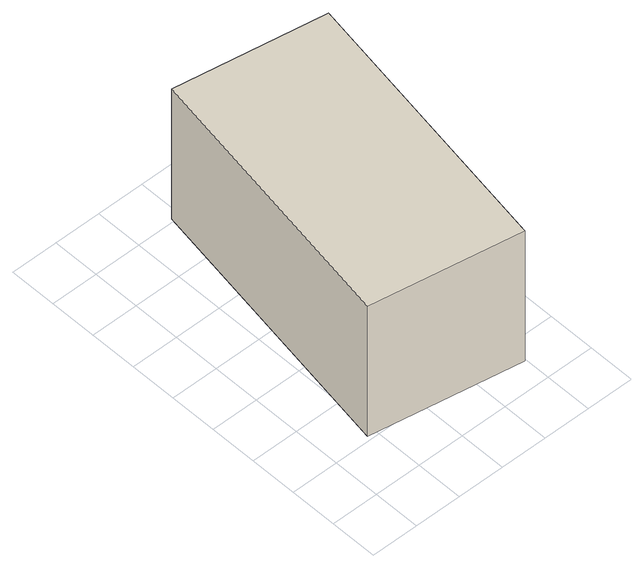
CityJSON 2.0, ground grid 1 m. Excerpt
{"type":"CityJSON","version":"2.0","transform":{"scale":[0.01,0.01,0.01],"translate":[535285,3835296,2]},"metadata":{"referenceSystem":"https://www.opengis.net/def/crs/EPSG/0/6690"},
"CityObjects":{
"building1":{"type":"Building","attributes":{"class":"3001","measuredHeight":3.3,"BuildingDetailAttribute.specifiedBuildingCoverageRate":0.6,"BuildingDetailAttribute.surveyYear":2017,"BuildingTsunamiRiskAttribute.description":"1","BuildingTsunamiRiskAttribute.rank":"2","BuildingTsunamiRiskAttribute.depth":1.26,"BuildingHighTideRiskAttribute.description":"1","BuildingHighTideRiskAttribute.rank":"3","BuildingHighTideRiskAttribute.depth":3.67,"BuildingIDAttribute.prefecture":"27","BuildingIDAttribute.city":"27104"},"geometry":[{"type":"Solid","lod":"1","boundaries":[[[[0,1,2,3]],[[2,4,5,3]],[[1,6,4,2]],[[0,7,6,1]],[[3,5,7,0]],[[4,6,7,5]]]]}]}
},
"vertices":[
[81,109,8],[182,707,8],[498,654,8],[397,55,8],[498,654,333],[397,55,333],[182,707,333],[81,109,333]
]}
